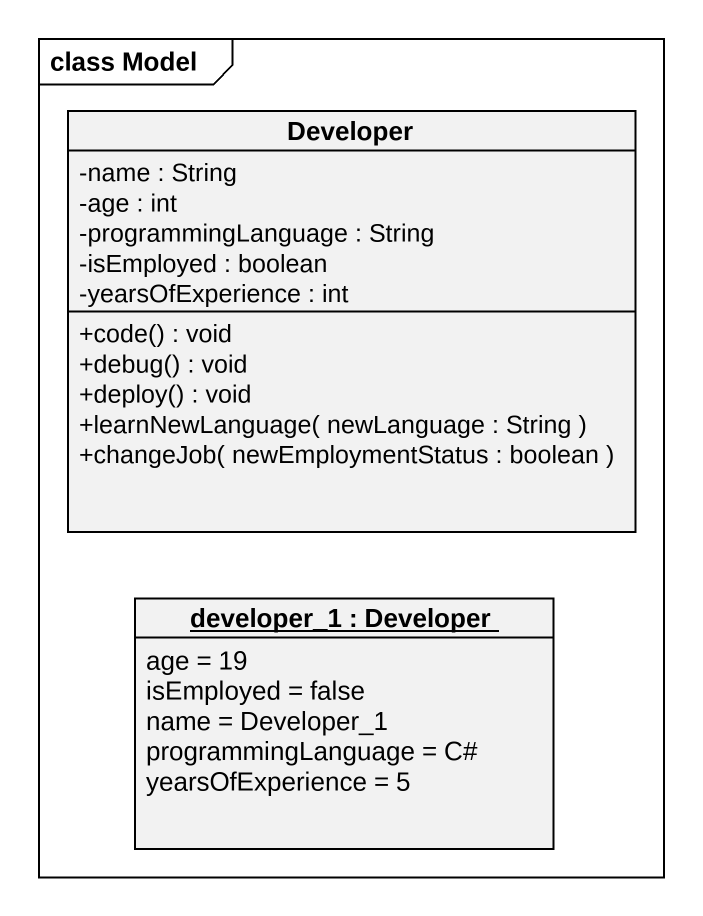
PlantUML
@startuml
mainframe class Model
hide circle
hide empty members
skinparam classAttributeIconSize 0
class Developer {
  -name : String
  -age : int
  -programmingLanguage : String
  -isEmployed : boolean
  -yearsOfExperience : int
  +code() : void
  +debug() : void
  +deploy() : void
  +learnNewLanguage( newLanguage : String )
  +changeJob( newEmploymentStatus : boolean )
}
object "developer_1 : Developer" as developer_1 {
  age = 19
  isEmployed = false
  name = Developer_1
  programmingLanguage = C#
  yearsOfExperience = 5
}
@enduml
